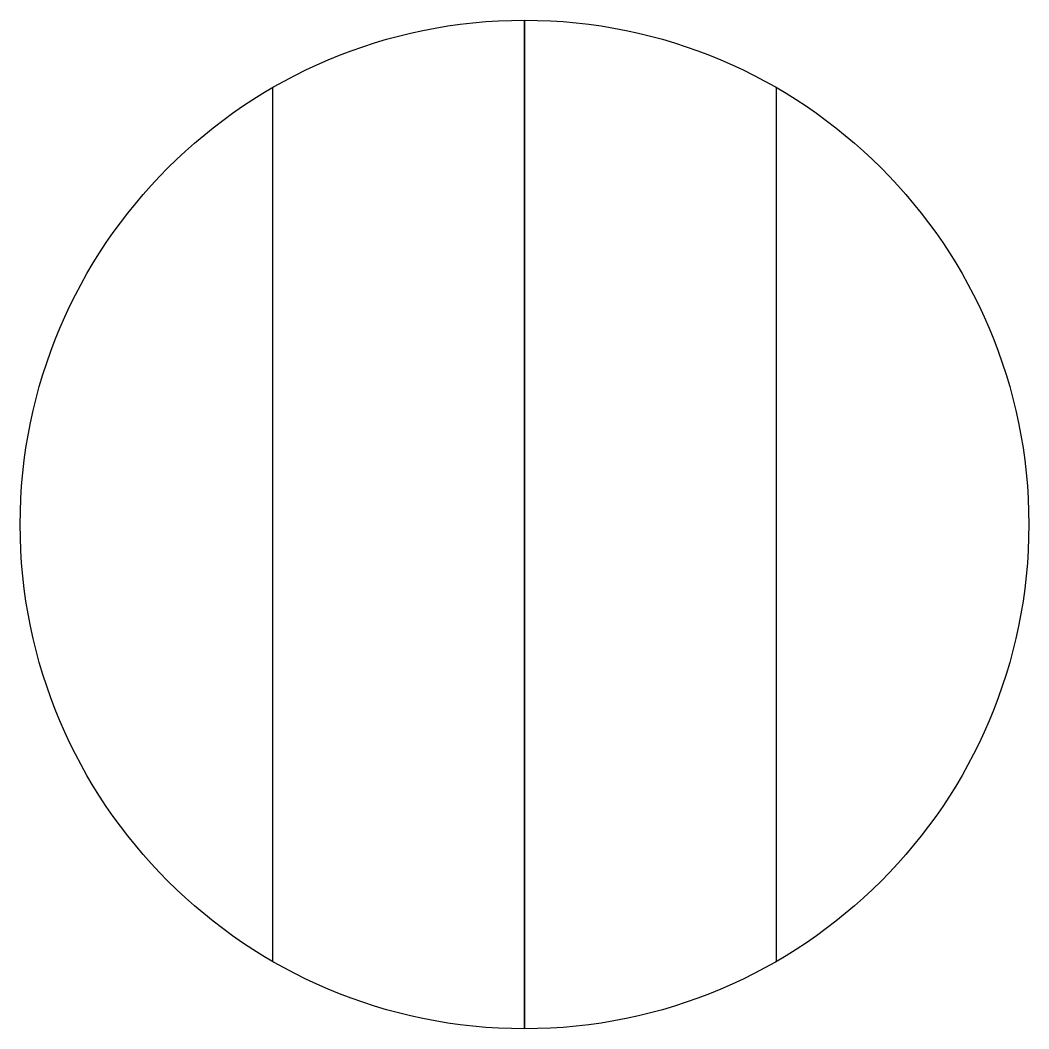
# Model space of a CAD drawing. Header units: millimetres. Extents: x -0.408 to 0.408, y -0.408 to 0.408.
import ezdxf

# ---------------------------------------------------------------- set-up
doc = ezdxf.new("R2010")
doc.units = ezdxf.units.MM

msp = doc.modelspace()

# ---------------------------------------------------------------- linework, layer by layer
for points in [[(0, 0.40841), (0, -0.40841)], [(0, -0.40841), (0, 0.40841)], [(-0.2042, 0.35369), (-0.2042, -0.35369)], [(0.2042, -0.35369), (0.2042, 0.35369)]]:
    msp.add_lwpolyline(points)
msp.add_circle((0, 0), 0.40841)
msp.add_point((0, 0))

doc.saveas('drawing.dxf')
